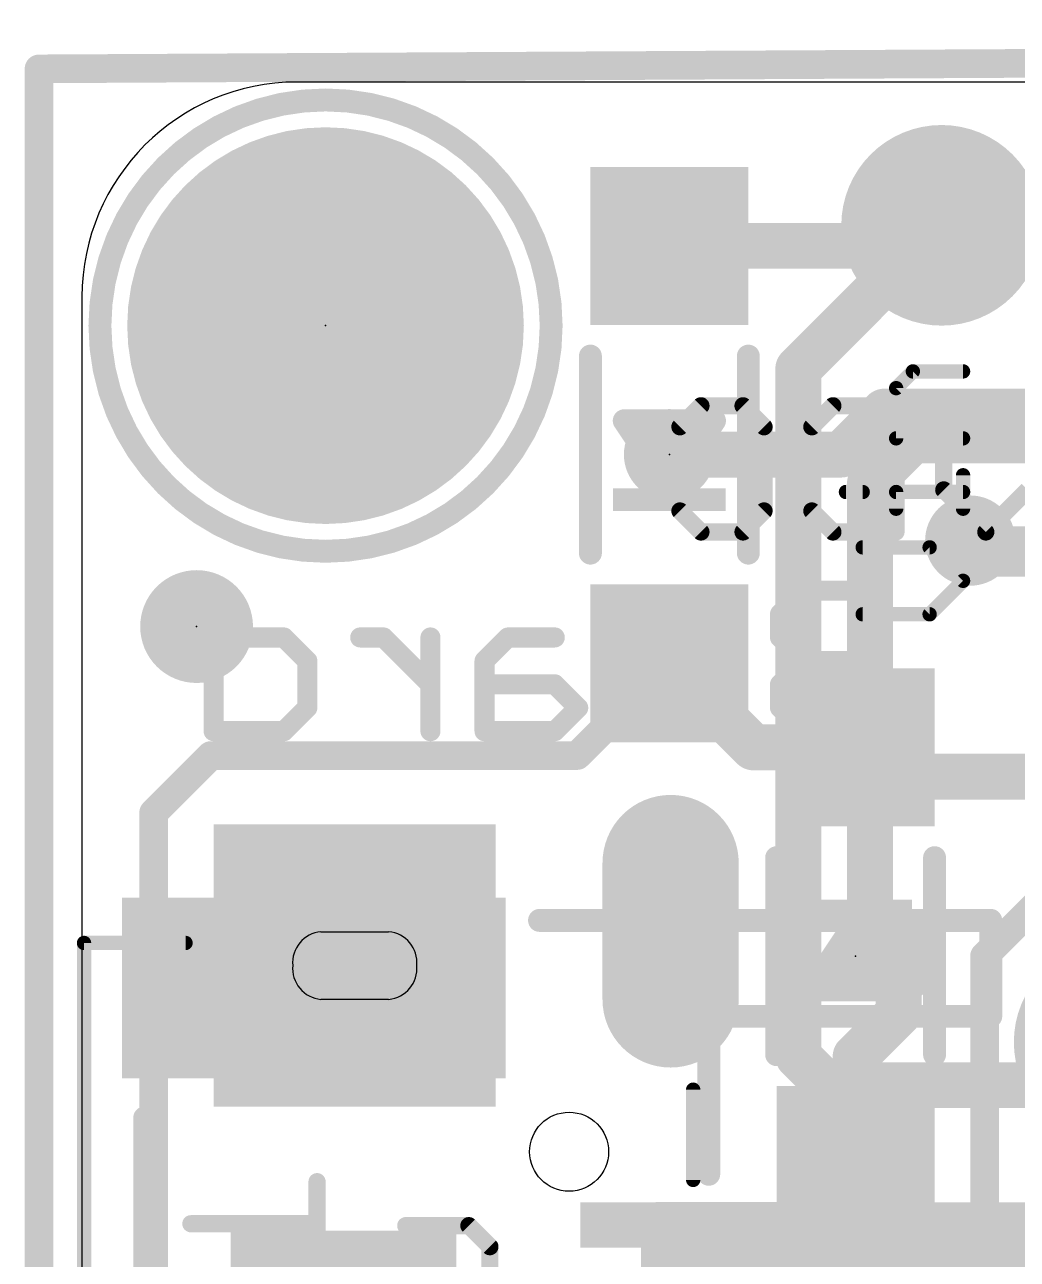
# Model space of a CAD drawing. Extents: x -0.5 to 47.2, y -0.5 to 23.4.
# Drawn here: x -0.51 to 8.29, y 12.43 to 23.37 of the extents above; entities that cross this region are included whole.
import ezdxf

# ---------------------------------------------------------------- set-up
doc = ezdxf.new("R2010")
doc.units = 0
for name, color, linetype in [('1', 12, 'CONTINUOUS'), ('16', 132, 'CONTINUOUS'), ('17', 110, 'CONTINUOUS'), ('18', 110, 'CONTINUOUS'), ('20', 53, 'CONTINUOUS'), ('21', 40, 'CONTINUOUS'), ('22', 6, 'CONTINUOUS'), ('23', 40, 'CONTINUOUS')]:
    doc.layers.add(name, color=color, linetype=linetype)

# ---------------------------------------------------------------- blocks, each defined once
blk = doc.blocks.new('ROUNDP')
at = {"const_width": 0.5}
blk.add_lwpolyline([(0, -0.25, 1), (0, 0.25, 1), (0, -0.25)], format="xyb", dxfattribs=at)
blk = doc.blocks.new('RECT')
blk.add_solid([(-0.5, -0.5), (0.5, -0.5), (-0.5, 0.5), (0.5, 0.5)])
blk = doc.blocks.new('PIE')
at = {"const_width": 0.5}
blk.add_lwpolyline([(0, -0.25, 1), (0, 0.25, 1), (0, -0.25)], format="xyb", dxfattribs=at)
blk = doc.blocks.new('OFFSETP100')
at = {"const_width": 1}
blk.add_lwpolyline([(0, 0), (1, 0)], dxfattribs=at)
at = {"const_width": 0.5}
for points in [[(0, 0.25, 1), (0, -0.25)], [(1, -0.25, 1), (1, 0.25)]]:
    blk.add_lwpolyline(points, format="xyb", dxfattribs=at)
blk = doc.blocks.new('SQUAREP')
blk.add_solid([(-0.5, -0.5), (0.5, -0.5), (-0.5, 0.5), (0.5, 0.5)])
blk = doc.blocks.new('ROUNDV')
at = {"const_width": 0.5}
blk.add_lwpolyline([(0, -0.25, 1), (0, 0.25, 1), (0, -0.25)], format="xyb", dxfattribs=at)

msp = doc.modelspace()

# ---------------------------------------------------------------- linework, layer by layer
at = {"layer": '1'}
for points, const_width in [([(7.62, 21.59), (7.438, 21.408)], 0.4064), ([(7.438, 21.408), (5.207, 21.408)], 0.4064), ([(7.112, 19.939), (6.731, 19.558)], 0.4064), ([(8.763, 19.939), (7.112, 19.939)], 0.4064), ([(6.731, 19.558), (5.207, 19.558)], 0.4064), ([(7.874, 18.791), (7.874, 18.796)], 0.254), ([(8.062, 18.603), (7.874, 18.791)], 0.254), ([(8.062, 18.603), (9.271, 18.603)], 0.254), ([(5.207, 17.708), (4.39, 16.891)], 0.254), ([(5.207, 17.708), (5.952, 16.963)], 0.4064), ([(5.952, 16.963), (6.858, 16.963)], 0.4064), ([(6.858, 16.963), (7.118, 16.703)], 0.4064), ([(1.143, 16.891), (0.635, 16.383)], 0.254), ([(4.39, 16.891), (1.143, 16.891)], 0.254), ([(7.118, 16.703), (9.271, 16.703)], 0.4064), ([(0.635, 16.383), (0.635, 6.731)], 0.254), ([(8.001, 15.113), (8.509, 15.621)], 0.254), ([(7.239, 15.113), (7.239, 14.605)], 0.4064), ([(8.001, 12.446), (8.001, 15.113)], 0.254), ([(7.239, 14.605), (6.858, 14.224)], 0.4064), ([(6.858, 14.224), (6.858, 13.263)], 0.4064), ([(6.325, 12.73), (6.858, 13.263)], 0.4064), ([(5.093, 12.73), (6.325, 12.73)], 0.4064), ([(8.001, 12.446), (7.635, 12.08)], 0.254)]:
    msp.add_lwpolyline(points, dxfattribs=dict(at, const_width=const_width))
for points, const_width in [([(7.6918, 21.5182, 1), (7.5482, 21.6618)], 0.2032), ([(5.207, 21.5096, 1), (5.207, 21.3064)], 0.2032), ([(7.3662, 21.4798, 1), (7.5098, 21.3362)], 0.2032), ([(7.438, 21.3064, 1), (7.438, 21.5096)], 0.2032), ([(7.112, 20.0406, 1), (7.112, 19.8374)], 0.2032), ([(7.1838, 19.8672, 1), (7.0402, 20.0108)], 0.2032), ([(5.207, 19.6596, 1), (5.207, 19.4564)], 0.2032), ([(6.6592, 19.6298, 1), (6.8028, 19.4862)], 0.2032), ([(6.731, 19.4564, 1), (6.731, 19.6596)], 0.2032), ([(7.9375, 18.796, 1), (7.8105, 18.796)], 0.127), ([(7.9189, 18.8359, 1), (7.8291, 18.7461)], 0.127), ([(7.8105, 18.791, 1), (7.9375, 18.791)], 0.127), ([(8.062, 18.6665, 1), (8.062, 18.5395)], 0.127), ([(8.0171, 18.5581, 1), (8.1069, 18.6479)], 0.127), ([(5.2788, 17.7798, 1), (5.1352, 17.6362)], 0.2032), ([(5.2519, 17.6631, 1), (5.1621, 17.7529)], 0.127), ([(5.952, 17.0646, 1), (5.952, 16.8614)], 0.2032), ([(5.8802, 16.8912, 1), (6.0238, 17.0348)], 0.2032), ([(6.9298, 17.0348, 1), (6.7862, 16.8912)], 0.2032), ([(6.858, 16.8614, 1), (6.858, 17.0646)], 0.2032), ([(1.143, 16.9545, 1), (1.143, 16.8275)], 0.127), ([(1.1879, 16.8461, 1), (1.0981, 16.9359)], 0.127), ([(4.3451, 16.9359, 1), (4.4349, 16.8461)], 0.127), ([(4.39, 16.8275, 1), (4.39, 16.9545)], 0.127), ([(7.118, 16.8046, 1), (7.118, 16.6014)], 0.2032), ([(7.0462, 16.6312, 1), (7.1898, 16.7748)], 0.2032), ([(0.6985, 16.383, 1), (0.5715, 16.383)], 0.127), ([(0.5901, 16.4279, 1), (0.6799, 16.3381)], 0.127), ([(7.3406, 15.113, 1), (7.1374, 15.113)], 0.2032), ([(8.0645, 15.113, 1), (7.9375, 15.113)], 0.127), ([(7.9561, 15.1579, 1), (8.0459, 15.0681)], 0.127), ([(7.3108, 14.5332, 1), (7.1672, 14.6768)], 0.2032), ([(7.1374, 14.605, 1), (7.3406, 14.605)], 0.2032), ([(6.9596, 14.224, 1), (6.7564, 14.224)], 0.2032), ([(6.7862, 14.2958, 1), (6.9298, 14.1522)], 0.2032), ([(6.9298, 13.1912, 1), (6.7862, 13.3348)], 0.2032), ([(6.7564, 13.263, 1), (6.9596, 13.263)], 0.2032), ([(5.093, 12.8316, 1), (5.093, 12.6284)], 0.2032), ([(6.325, 12.6284, 1), (6.325, 12.8316)], 0.2032), ([(6.2532, 12.8018, 1), (6.3968, 12.6582)], 0.2032), ([(7.9375, 12.446, 1), (8.0645, 12.446)], 0.127), ([(8.0459, 12.4011, 1), (7.9561, 12.4909)], 0.127)]:
    msp.add_lwpolyline(points, format="xyb", dxfattribs=dict(at, const_width=const_width))
at = {"layer": '16'}
for points, const_width in [([(47.117, 23.241), (-0.381, 22.9764)], 0.254), ([(-0.381, 22.9764), (-0.381, -0.381)], 0.254), ([(6.35, 20.32), (7.62, 21.59)], 0.4064), ([(6.35, 14.224), (6.35, 20.32)], 0.4064), ([(5.08, 19.431), (5.08, 19.685)], 0.4064), ([(7.366, 19.685), (6.985, 19.304)], 0.4064), ([(11.43, 19.685), (7.366, 19.685)], 0.4064), ([(5.207, 19.558), (5.08, 19.431)], 0.4064), ([(6.985, 19.304), (6.985, 15.367)], 0.4064), ([(11.049, 18.796), (7.874, 18.796)], 0.254), ([(6.985, 15.367), (7.239, 15.113)], 0.4064), ([(6.604, 13.97), (6.35, 14.224)], 0.4064), ([(9.525, 13.97), (6.604, 13.97)], 0.4064)]:
    msp.add_lwpolyline(points, dxfattribs=dict(at, const_width=const_width))
for points, const_width in [([(-0.3814, 23.0399, 1), (-0.3806, 22.9129)], 0.127), ([(-0.3175, 22.9764, 1), (-0.4445, 22.9764)], 0.127), ([(7.6918, 21.5182, 1), (7.5482, 21.6618)], 0.2032), ([(6.4516, 20.32, 1), (6.2484, 20.32)], 0.2032), ([(6.2782, 20.3918, 1), (6.4218, 20.2482)], 0.2032), ([(5.1816, 19.685, 1), (4.9784, 19.685)], 0.2032), ([(7.366, 19.7866, 1), (7.366, 19.5834)], 0.2032), ([(7.4378, 19.6132, 1), (7.2942, 19.7568)], 0.2032), ([(5.2788, 19.4862, 1), (5.1352, 19.6298)], 0.2032), ([(5.0082, 19.5028, 1), (5.1518, 19.3592)], 0.2032), ([(4.9784, 19.431, 1), (5.1816, 19.431)], 0.2032), ([(7.0866, 19.304, 1), (6.8834, 19.304)], 0.2032), ([(6.9132, 19.3758, 1), (7.0568, 19.2322)], 0.2032), ([(7.874, 18.8595, 1), (7.874, 18.7325)], 0.127), ([(7.0568, 15.4388, 1), (6.9132, 15.2952)], 0.2032), ([(6.8834, 15.367, 1), (7.0866, 15.367)], 0.2032), ([(7.1672, 15.0412, 1), (7.3108, 15.1848)], 0.2032), ([(6.4218, 14.2958, 1), (6.2782, 14.1522)], 0.2032), ([(6.2484, 14.224, 1), (6.4516, 14.224)], 0.2032), ([(6.604, 14.0716, 1), (6.604, 13.8684)], 0.2032), ([(6.5322, 13.8982, 1), (6.6758, 14.0418)], 0.2032)]:
    msp.add_lwpolyline(points, format="xyb", dxfattribs=dict(at, const_width=const_width))
at = {"layer": '20'}
for p, q in [((45.085, 22.86), (1.905, 22.86)), ((0, 20.955), (0, 1.905)), ((2.118, 15.33), (2.718, 15.33)), ((2.718, 14.73), (2.118, 14.73))]:
    msp.add_line(p, q, dxfattribs=at)
msp.add_circle((4.318, 13.38), 0.35, dxfattribs=at)
for centre, radius, start, end in [((1.905, 20.955), 1.905, 90, 180), ((2.143, 15.055), 0.2761, 95.1944, 185.1944), ((2.693, 15.055), 0.2761, 354.8056, 84.8056), ((2.143, 15.005), 0.2761, 174.8056, 264.8056), ((2.693, 15.005), 0.2761, 275.1944, 5.1944)]:
    msp.add_arc(centre, radius, start, end, dxfattribs=at)
at = {"layer": '21'}
for points, const_width in [([(2.159, 18.701, 1), (2.159, 22.701, 1), (2.159, 18.701)], 0.2032), ([(4.5578, 20.431, 1), (4.4562, 20.431)], 0.1016), ([(5.9578, 20.431, 1), (5.8562, 20.431)], 0.1016), ([(7.3656, 20.3269, 1), (7.3656, 20.2634)], 0.0635), ([(7.3881, 20.2727, 1), (7.3432, 20.3176)], 0.0635), ([(7.8105, 20.2634, 1), (7.8105, 20.3269)], 0.0635), ([(7.2491, 20.1469, 1), (7.1856, 20.1469)], 0.0635), ([(7.1949, 20.1693, 1), (7.2398, 20.1244)], 0.0635), ([(4.8493, 19.8862, 1), (4.7647, 19.8298)], 0.1016), ([(4.807, 19.9088, 1), (4.807, 19.8072)], 0.1016), ([(5.6493, 19.8298, 1), (5.5647, 19.8862)], 0.1016), ([(5.607, 19.8072, 1), (5.607, 19.9088)], 0.1016), ([(5.0493, 19.7862, 1), (4.9647, 19.7298)], 0.1016), ([(5.007, 19.8088, 1), (5.007, 19.7072)], 0.1016), ([(5.0387, 19.7612, 1), (5.0387, 19.6596)], 0.1016), ([(5.4493, 19.7298, 1), (5.3647, 19.7862)], 0.1016), ([(5.3753, 19.6596, 1), (5.3753, 19.7612)], 0.1016), ([(5.407, 19.7072, 1), (5.407, 19.8088)], 0.1016), ([(7.2173, 19.7337, 1), (7.2173, 19.6702)], 0.0635), ([(7.1856, 19.702, 1), (7.2491, 19.702)], 0.0635), ([(7.8105, 19.6702, 1), (7.8105, 19.7337)], 0.0635), ([(5.1742, 19.558, 1), (5.1742, 19.4564)], 0.1016), ([(5.2398, 19.4564, 1), (5.2398, 19.558)], 0.1016), ([(5.1647, 19.4862, 1), (5.2493, 19.4298)], 0.1016), ([(5.1647, 19.4298, 1), (5.2493, 19.4862)], 0.1016), ([(7.8422, 19.3749, 1), (7.7788, 19.3749)], 0.0635), ([(5.1647, 19.2862, 1), (5.2493, 19.2298)], 0.1016), ([(5.1647, 19.2298, 1), (5.2493, 19.2862)], 0.1016), ([(6.7724, 19.2583, 1), (6.7724, 19.1948)], 0.0635), ([(6.9207, 19.1948, 1), (6.9207, 19.2583)], 0.0635), ([(7.2491, 19.2266, 1), (7.1856, 19.2266)], 0.0635), ([(7.2173, 19.2583, 1), (7.2173, 19.1948)], 0.0635), ([(7.8105, 19.1948, 1), (7.8105, 19.2583)], 0.0635), ([(7.1856, 19.0783, 1), (7.2491, 19.0783)], 0.0635), ([(7.7788, 19.0783, 1), (7.8422, 19.0783)], 0.0635), ([(4.4562, 18.685, 1), (4.5578, 18.685)], 0.1016), ([(5.8562, 18.685, 1), (5.9578, 18.685)], 0.1016), ([(6.9207, 18.7677, 1), (6.9207, 18.7042)], 0.0635), ([(7.5364, 18.7584, 1), (7.4915, 18.7135)], 0.0635), ([(7.5139, 18.7042, 1), (7.5139, 18.7677)], 0.0635), ([(7.788, 18.4169, 1), (7.833, 18.4618)], 0.0635), ([(7.833, 18.4169, 1), (7.788, 18.4618)], 0.0635), ([(6.9207, 18.1745, 1), (6.9207, 18.111)], 0.0635), ([(7.4915, 18.1652, 1), (7.5364, 18.1203)], 0.0635), ([(7.5139, 18.111, 1), (7.5139, 18.1745)], 0.0635), ([(6.2088, 15.986, 1), (6.1072, 15.986)], 0.1016), ([(7.6088, 15.986, 1), (7.5072, 15.986)], 0.1016), ([(6.9003, 15.4412, 1), (6.8157, 15.3848)], 0.1016), ([(6.9003, 15.3848, 1), (6.8157, 15.4412)], 0.1016), ([(0.018, 15.2618, 1), (0.018, 15.1982)], 0.0635), ([(0.0498, 15.23, 1), (-0.0137, 15.23)], 0.0635), ([(0.918, 15.1982, 1), (0.918, 15.2618)], 0.0635), ([(6.9003, 15.2412, 1), (6.8157, 15.1848)], 0.1016), ([(6.9003, 15.1848, 1), (6.8157, 15.2412)], 0.1016), ([(6.7405, 15.0876, 1), (6.7405, 14.986)], 0.1016), ([(6.9755, 14.986, 1), (6.9755, 15.0876)], 0.1016), ([(6.658, 14.9638, 1), (6.658, 14.8622)], 0.1016), ([(6.6157, 14.9412, 1), (6.7003, 14.8848)], 0.1016), ([(7.0157, 14.8848, 1), (7.1003, 14.9412)], 0.1016), ([(7.058, 14.8622, 1), (7.058, 14.9638)], 0.1016), ([(6.458, 14.8638, 1), (6.458, 14.7622)], 0.1016), ([(6.4157, 14.8412, 1), (6.5003, 14.7848)], 0.1016), ([(7.2157, 14.7848, 1), (7.3003, 14.8412)], 0.1016), ([(7.258, 14.7622, 1), (7.258, 14.8638)], 0.1016), ([(6.1072, 14.24, 1), (6.2088, 14.24)], 0.1016), ([(7.5072, 14.24, 1), (7.6088, 14.24)], 0.1016), ([(5.4497, 13.93, 1), (5.3863, 13.93)], 0.0635), ([(5.3863, 13.13, 1), (5.4497, 13.13)], 0.0635)]:
    msp.add_lwpolyline(points, format="xyb", dxfattribs=dict(at, const_width=const_width))
for points, const_width in [([(4.507, 18.685), (4.507, 20.431)], 0.2032), ([(5.907, 20.431), (5.907, 18.685)], 0.2032), ([(7.2173, 20.1469), (7.3656, 20.2951)], 0.127), ([(7.3656, 20.2951), (7.8105, 20.2951)], 0.127), ([(7.2173, 19.702), (7.2173, 20.1469)], 0.127), ([(5.207, 19.258), (4.807, 19.858)], 0.2032), ([(4.807, 19.858), (5.607, 19.858)], 0.2032), ([(5.607, 19.858), (5.207, 19.258)], 0.2032), ([(5.207, 19.458), (5.007, 19.758)], 0.2032), ([(5.007, 19.758), (5.407, 19.758)], 0.2032), ([(5.0387, 19.7104), (5.3753, 19.7104)], 0.2032), ([(5.407, 19.758), (5.207, 19.458)], 0.2032), ([(7.8105, 19.702), (7.2173, 19.702)], 0.127), ([(5.1742, 19.5072), (5.2398, 19.5072)], 0.2032), ([(7.8105, 19.0783), (7.8105, 19.3749)], 0.127), ([(6.7724, 19.2266), (6.9207, 19.2266)], 0.127), ([(7.2173, 19.0783), (7.2173, 19.2266)], 0.127), ([(7.2173, 19.2266), (7.8105, 19.2266)], 0.127), ([(7.5139, 18.736), (6.9207, 18.736)], 0.127), ([(7.8105, 18.4394), (7.5139, 18.736)], 0.127), ([(7.5139, 18.1428), (7.8105, 18.4394)], 0.127), ([(6.9207, 18.1428), (7.5139, 18.1428)], 0.127), ([(6.158, 14.24), (6.158, 15.986)], 0.2032), ([(7.558, 15.986), (7.558, 14.24)], 0.2032), ([(6.458, 14.813), (6.858, 15.413)], 0.2032), ([(6.858, 15.413), (7.258, 14.813)], 0.2032), ([(0.918, 15.23), (0.018, 15.23)], 0.127), ([(0.018, 15.23), (0.018, 7.63)], 0.127), ([(6.658, 14.913), (6.858, 15.213)], 0.2032), ([(6.858, 15.213), (7.058, 14.913)], 0.2032), ([(6.7405, 15.0368), (6.9755, 15.0368)], 0.2032), ([(7.058, 14.913), (6.658, 14.913)], 0.2032), ([(7.258, 14.813), (6.458, 14.813)], 0.2032), ([(5.418, 13.93), (5.418, 13.13)], 0.127)]:
    msp.add_lwpolyline(points, dxfattribs=dict(at, const_width=const_width))
at = {"layer": '22'}
for points, const_width in [([(5.3005, 19.8043), (5.487, 19.9908)], 0.1524), ([(5.487, 19.9908), (5.8598, 19.9908)], 0.1524), ([(5.8598, 19.9908), (6.0462, 19.8043)], 0.1524), ([(6.4699, 19.8043), (6.6563, 19.9908)], 0.1524), ([(6.6563, 19.9908), (7.2156, 19.9908)], 0.1524), ([(7.2156, 19.9908), (7.2156, 18.8722)], 0.1524), ([(7.6393, 19.2451), (7.6393, 19.9908)], 0.1524), ([(6.0462, 19.8043), (6.0462, 19.0586)], 0.1524), ([(6.4699, 19.0586), (6.4699, 19.8043)], 0.1524), ([(8.0122, 18.8722), (7.6393, 19.2451)], 0.1524), ([(8.385, 19.2451), (8.0122, 18.8722)], 0.1524), ([(5.487, 18.8722), (5.3005, 19.0586)], 0.1524), ([(6.0462, 19.0586), (5.8598, 18.8722)], 0.1524), ([(6.6563, 18.8722), (6.4699, 19.0586)], 0.1524), ([(5.8598, 18.8722), (5.487, 18.8722)], 0.1524), ([(7.2156, 18.8722), (6.6563, 18.8722)], 0.1524), ([(1.1672, 18.3526), (1.1672, 17.1069)], 0.1778), ([(6.3955, 18.3526), (6.1878, 18.145)], 0.1778), ([(7.0183, 18.3526), (6.3955, 18.3526)], 0.1778), ([(7.0183, 17.1069), (7.0183, 18.3526)], 0.1778), ([(6.1878, 18.145), (6.1878, 17.9373)], 0.1778), ([(1.7901, 17.9373), (1.1672, 17.9373)], 0.1778), ([(1.9977, 17.7297), (1.7901, 17.9373)], 0.1778), ([(2.6739, 17.9373), (2.4663, 17.9373)], 0.1778), ([(3.0891, 17.5221), (2.6739, 17.9373)], 0.1778), ([(3.0891, 17.1069), (3.0891, 17.9373)], 0.1778), ([(3.776, 17.9373), (3.5684, 17.7297)], 0.1778), ([(4.1912, 17.9373), (3.776, 17.9373)], 0.1778), ([(4.8781, 17.7297), (5.0857, 17.9373)], 0.1778), ([(5.0857, 17.9373), (5.501, 17.9373)], 0.1778), ([(5.501, 17.9373), (5.7086, 17.7297)], 0.1778), ([(6.1878, 17.9373), (6.3955, 17.7297)], 0.1778), ([(1.9977, 17.3145), (1.9977, 17.7297)], 0.1778), ([(3.5684, 17.7297), (3.5684, 17.1069)], 0.1778), ([(4.8781, 17.3145), (4.8781, 17.7297)], 0.1778), ([(5.7086, 17.7297), (5.7086, 17.3145)], 0.1778), ([(6.3955, 17.7297), (6.1878, 17.5221)], 0.1778), ([(7.0183, 17.7297), (6.3955, 17.7297)], 0.1778), ([(4.1912, 17.5221), (3.5684, 17.5221)], 0.1778), ([(4.3988, 17.3145), (4.1912, 17.5221)], 0.1778), ([(6.1878, 17.5221), (6.1878, 17.3145)], 0.1778), ([(1.7901, 17.1069), (1.9977, 17.3145)], 0.1778), ([(4.1912, 17.1069), (4.3988, 17.3145)], 0.1778), ([(5.0857, 17.1069), (4.8781, 17.3145)], 0.1778), ([(5.7086, 17.3145), (5.501, 17.1069)], 0.1778), ([(6.1878, 17.3145), (6.3955, 17.1069)], 0.1778), ([(1.1672, 17.1069), (1.7901, 17.1069)], 0.1778), ([(3.5684, 17.1069), (4.1912, 17.1069)], 0.1778), ([(5.501, 17.1069), (5.0857, 17.1069)], 0.1778), ([(6.3955, 17.1069), (7.0183, 17.1069)], 0.1778), ([(8.056, 15.43), (4.056, 15.43)], 0.2032), ([(8.056, 14.58), (8.056, 15.43)], 0.2032), ([(5.556, 13.18), (5.556, 14.58)], 0.2032), ([(5.556, 14.58), (8.056, 14.58)], 0.2032), ([(0.556, 13.68), (0.556, 9.18)], 0.2032), ([(2.0838, 12.3688), (2.0838, 13.1145)], 0.1524), ([(0.9652, 12.7416), (2.0838, 12.7416)], 0.1524), ([(3.4295, 12.7247), (2.8702, 12.7247)], 0.1524), ([(3.6159, 12.5383), (3.4295, 12.7247)], 0.1524), ([(3.6159, 11.979), (3.6159, 12.5383)], 0.1524)]:
    msp.add_lwpolyline(points, dxfattribs=dict(at, const_width=const_width))
for points, const_width in [([(5.487, 20.0289, 1), (5.487, 19.9527)], 0.0762), ([(5.5139, 19.9638, 1), (5.46, 20.0177)], 0.0762), ([(5.8867, 20.0177, 1), (5.8329, 19.9638)], 0.0762), ([(5.8598, 19.9527, 1), (5.8598, 20.0289)], 0.0762), ([(6.6563, 20.0289, 1), (6.6563, 19.9527)], 0.0762), ([(6.6833, 19.9638, 1), (6.6294, 20.0177)], 0.0762), ([(7.2537, 19.9908, 1), (7.1775, 19.9908)], 0.0762), ([(7.2156, 19.9527, 1), (7.2156, 20.0289)], 0.0762), ([(7.6774, 19.9908, 1), (7.6012, 19.9908)], 0.0762), ([(5.2736, 19.8313, 1), (5.3275, 19.7774)], 0.0762), ([(6.0843, 19.8043, 1), (6.0081, 19.8043)], 0.0762), ([(6.0193, 19.7774, 1), (6.0732, 19.8313)], 0.0762), ([(6.508, 19.8043, 1), (6.4318, 19.8043)], 0.0762), ([(6.443, 19.8313, 1), (6.4969, 19.7774)], 0.0762), ([(7.6663, 19.272, 1), (7.6124, 19.2181)], 0.0762), ([(7.6012, 19.2451, 1), (7.6774, 19.2451)], 0.0762), ([(5.3275, 19.0856, 1), (5.2736, 19.0317)], 0.0762), ([(6.0081, 19.0586, 1), (6.0843, 19.0586)], 0.0762), ([(6.0732, 19.0317, 1), (6.0193, 19.0856)], 0.0762), ([(6.4969, 19.0856, 1), (6.443, 19.0317)], 0.0762), ([(6.4318, 19.0586, 1), (6.508, 19.0586)], 0.0762), ([(5.487, 18.9103, 1), (5.487, 18.8341)], 0.0762), ([(5.46, 18.8453, 1), (5.5139, 18.8991)], 0.0762), ([(5.8329, 18.8991, 1), (5.8867, 18.8453)], 0.0762), ([(5.8598, 18.8341, 1), (5.8598, 18.9103)], 0.0762), ([(6.6563, 18.9103, 1), (6.6563, 18.8341)], 0.0762), ([(6.6294, 18.8453, 1), (6.6833, 18.8991)], 0.0762), ([(7.2156, 18.8341, 1), (7.2156, 18.9103)], 0.0762), ([(7.9852, 18.8991, 1), (8.0391, 18.8453)], 0.0762), ([(7.9852, 18.8453, 1), (8.0391, 18.8991)], 0.0762), ([(7.1775, 18.8722, 1), (7.2537, 18.8722)], 0.0762), ([(1.2117, 18.3526, 1), (1.1228, 18.3526)], 0.0889), ([(6.3955, 18.397, 1), (6.3955, 18.3081)], 0.0889), ([(6.4269, 18.3211, 1), (6.364, 18.384)], 0.0889), ([(7.0627, 18.3526, 1), (6.9738, 18.3526)], 0.0889), ([(7.0183, 18.3081, 1), (7.0183, 18.397)], 0.0889), ([(6.2323, 18.145, 1), (6.1434, 18.145)], 0.0889), ([(6.1564, 18.1764, 1), (6.2193, 18.1135)], 0.0889), ([(1.1672, 17.9818, 1), (1.1672, 17.8929)], 0.0889), ([(1.8215, 17.9688, 1), (1.7586, 17.9059)], 0.0889), ([(1.7901, 17.8929, 1), (1.7901, 17.9818)], 0.0889), ([(2.4663, 17.9818, 1), (2.4663, 17.8929)], 0.0889), ([(2.7053, 17.9688, 1), (2.6425, 17.9059)], 0.0889), ([(2.6739, 17.8929, 1), (2.6739, 17.9818)], 0.0889), ([(3.1336, 17.9373, 1), (3.0447, 17.9373)], 0.0889), ([(3.776, 17.9818, 1), (3.776, 17.8929)], 0.0889), ([(3.8074, 17.9059, 1), (3.7446, 17.9688)], 0.0889), ([(4.1912, 17.8929, 1), (4.1912, 17.9818)], 0.0889), ([(5.0857, 17.9818, 1), (5.0857, 17.8929)], 0.0889), ([(5.1172, 17.9059, 1), (5.0543, 17.9688)], 0.0889), ([(5.5324, 17.9688, 1), (5.4695, 17.9059)], 0.0889), ([(5.501, 17.8929, 1), (5.501, 17.9818)], 0.0889), ([(6.2193, 17.9688, 1), (6.1564, 17.9059)], 0.0889), ([(6.1434, 17.9373, 1), (6.2323, 17.9373)], 0.0889), ([(2.0421, 17.7297, 1), (1.9532, 17.7297)], 0.0889), ([(1.9662, 17.6983, 1), (2.0291, 17.7612)], 0.0889), ([(3.6128, 17.7297, 1), (3.5239, 17.7297)], 0.0889), ([(3.537, 17.7612, 1), (3.5998, 17.6983)], 0.0889), ([(4.8467, 17.7612, 1), (4.9096, 17.6983)], 0.0889), ([(4.9226, 17.7297, 1), (4.8337, 17.7297)], 0.0889), ([(5.753, 17.7297, 1), (5.6641, 17.7297)], 0.0889), ([(5.6771, 17.6983, 1), (5.74, 17.7612)], 0.0889), ([(6.3955, 17.7742, 1), (6.3955, 17.6853)], 0.0889), ([(6.4269, 17.6983, 1), (6.364, 17.7612)], 0.0889), ([(6.364, 17.6983, 1), (6.4269, 17.7612)], 0.0889), ([(7.0183, 17.6853, 1), (7.0183, 17.7742)], 0.0889), ([(3.0577, 17.4907, 1), (3.1205, 17.5535)], 0.0889), ([(3.5684, 17.5666, 1), (3.5684, 17.4777)], 0.0889), ([(4.2227, 17.5535, 1), (4.1598, 17.4907)], 0.0889), ([(4.1912, 17.4777, 1), (4.1912, 17.5666)], 0.0889), ([(6.2323, 17.5221, 1), (6.1434, 17.5221)], 0.0889), ([(6.1564, 17.5535, 1), (6.2193, 17.4907)], 0.0889), ([(2.0291, 17.2831, 1), (1.9662, 17.3459)], 0.0889), ([(4.4303, 17.2831, 1), (4.3674, 17.3459)], 0.0889), ([(4.9096, 17.3459, 1), (4.8467, 17.2831)], 0.0889), ([(5.74, 17.2831, 1), (5.6771, 17.3459)], 0.0889), ([(6.2193, 17.3459, 1), (6.1564, 17.2831)], 0.0889), ([(1.9532, 17.3145, 1), (2.0421, 17.3145)], 0.0889), ([(4.3674, 17.2831, 1), (4.4303, 17.3459)], 0.0889), ([(4.8337, 17.3145, 1), (4.9226, 17.3145)], 0.0889), ([(5.6641, 17.3145, 1), (5.753, 17.3145)], 0.0889), ([(6.1434, 17.3145, 1), (6.2323, 17.3145)], 0.0889), ([(1.1672, 17.1514, 1), (1.1672, 17.0624)], 0.0889), ([(1.7586, 17.1383, 1), (1.8215, 17.0755)], 0.0889), ([(1.7901, 17.0624, 1), (1.7901, 17.1514)], 0.0889), ([(3.5684, 17.1514, 1), (3.5684, 17.0624)], 0.0889), ([(4.1598, 17.1383, 1), (4.2227, 17.0755)], 0.0889), ([(4.1912, 17.0624, 1), (4.1912, 17.1514)], 0.0889), ([(5.0857, 17.1514, 1), (5.0857, 17.0624)], 0.0889), ([(5.0543, 17.0755, 1), (5.1172, 17.1383)], 0.0889), ([(5.4695, 17.1383, 1), (5.5324, 17.0755)], 0.0889), ([(5.501, 17.0624, 1), (5.501, 17.1514)], 0.0889), ([(6.3955, 17.1514, 1), (6.3955, 17.0624)], 0.0889), ([(6.364, 17.0755, 1), (6.4269, 17.1383)], 0.0889), ([(7.0183, 17.0624, 1), (7.0183, 17.1514)], 0.0889), ([(1.1228, 17.1069, 1), (1.2117, 17.1069)], 0.0889), ([(3.0447, 17.1069, 1), (3.1336, 17.1069)], 0.0889), ([(3.5239, 17.1069, 1), (3.6128, 17.1069)], 0.0889), ([(6.9738, 17.1069, 1), (7.0627, 17.1069)], 0.0889), ([(4.056, 15.4808, 1), (4.056, 15.3792)], 0.1016), ([(8.1068, 15.43, 1), (8.0052, 15.43)], 0.1016), ([(8.056, 15.3792, 1), (8.056, 15.4808)], 0.1016), ([(9.144, 13.5693, 1), (9.144, 15.1327, 1), (9.144, 13.5693)], 0.2032), ([(5.6068, 14.58, 1), (5.5052, 14.58)], 0.1016), ([(5.556, 14.6308, 1), (5.556, 14.5292)], 0.1016), ([(8.056, 14.5292, 1), (8.056, 14.6308)], 0.1016), ([(8.0052, 14.58, 1), (8.1068, 14.58)], 0.1016), ([(0.6068, 13.68, 1), (0.5052, 13.68)], 0.1016), ([(2.1219, 13.1145, 1), (2.0457, 13.1145)], 0.0762), ([(5.5052, 13.18, 1), (5.6068, 13.18)], 0.1016), ([(0.9652, 12.7797, 1), (0.9652, 12.7035)], 0.0762), ([(2.0838, 12.7035, 1), (2.0838, 12.7797)], 0.0762), ([(2.8702, 12.7628, 1), (2.8702, 12.6866)], 0.0762), ([(3.4564, 12.7516, 1), (3.4025, 12.6978)], 0.0762), ([(3.4295, 12.6866, 1), (3.4295, 12.7628)], 0.0762), ([(3.654, 12.5383, 1), (3.5778, 12.5383)], 0.0762), ([(3.589, 12.5113, 1), (3.6428, 12.5652)], 0.0762)]:
    msp.add_lwpolyline(points, format="xyb", dxfattribs=dict(at, const_width=const_width))
at = {"layer": '23'}
for p in [(2.159, 20.701), (5.207, 19.558), (1.016, 18.034), (6.858, 15.113)]:
    msp.add_point(p, dxfattribs=at)

# ---------------------------------------------------------------- block references
at = {"layer": '1'}
for p, xscale, yscale, rotation in [((5.207, 21.408), 1.4, 1.4, 180), ((5.207, 17.708), 1.4, 1.4, 180), ((5.093, 12.73), 0.4, 1.35, 270)]:
    msp.add_blockref('RECT', p, dxfattribs=dict(at, xscale=xscale, yscale=yscale, rotation=rotation))
msp.add_blockref('PIE', (1.016, 18.034), dxfattribs=at)
at = {"layer": '1', "xscale": 1.4, "yscale": 1.4}
for p in [(6.858, 16.963), (6.858, 13.263)]:
    msp.add_blockref('RECT', p, dxfattribs=at)
at = {"layer": '1', "xscale": 2}
msp.add_blockref('RECT', (2.318, 12.18), dxfattribs=at)
at = {"layer": '16', "xscale": 3.4, "yscale": 1.6, "rotation": 180}
msp.add_blockref('RECT', (2.056, 14.83), dxfattribs=at)
at = {"layer": '16', "yscale": 4.6, "rotation": 270}
msp.add_blockref('RECT', (7.256, 12.43), dxfattribs=at)
at = {"layer": '17'}
for name, p, xscale, yscale in [('ROUNDP', (2.159, 20.701), 3.516, 3.516), ('ROUNDP', (2.159, 20.701), 3.516, 3.516), ('SQUAREP', (2.418, 15.03), 2.5, 2.5), ('SQUAREP', (2.418, 15.03), 2.5, 2.5)]:
    msp.add_blockref(name, p, dxfattribs=dict(at, xscale=xscale, yscale=yscale))
at = {"layer": '17', "rotation": 90}
for name, p, xscale, yscale in [('ROUNDP', (7.62, 21.59), 1.778, 1.778), ('ROUNDP', (7.62, 21.59), 1.778, 1.778), ('OFFSETP100', (5.218, 14.73), 1.208, 1.208), ('OFFSETP100', (5.218, 14.73), 1.208, 1.208)]:
    msp.add_blockref(name, p, dxfattribs=dict(at, xscale=xscale, yscale=yscale))
at = {"layer": '18'}
for p, xscale, yscale in [((5.207, 19.558), 0.8064, 0.8064), ((5.207, 19.558), 0.8064, 0.8064), ((7.874, 18.796), 0.8001, 0.8001), ((7.874, 18.796), 0.8001, 0.8001), ((7.239, 15.113), 0.8064, 0.8064), ((7.239, 15.113), 0.8064, 0.8064)]:
    msp.add_blockref('ROUNDV', p, dxfattribs=dict(at, xscale=xscale, yscale=yscale))
at = {"layer": '21', "xscale": 0.2}
for p, rotation in [((5.207, 19.158), 90), ((6.858, 15.513), 270)]:
    msp.add_blockref('RECT', p, dxfattribs=dict(at, rotation=rotation))

doc.saveas('drawing.dxf')
